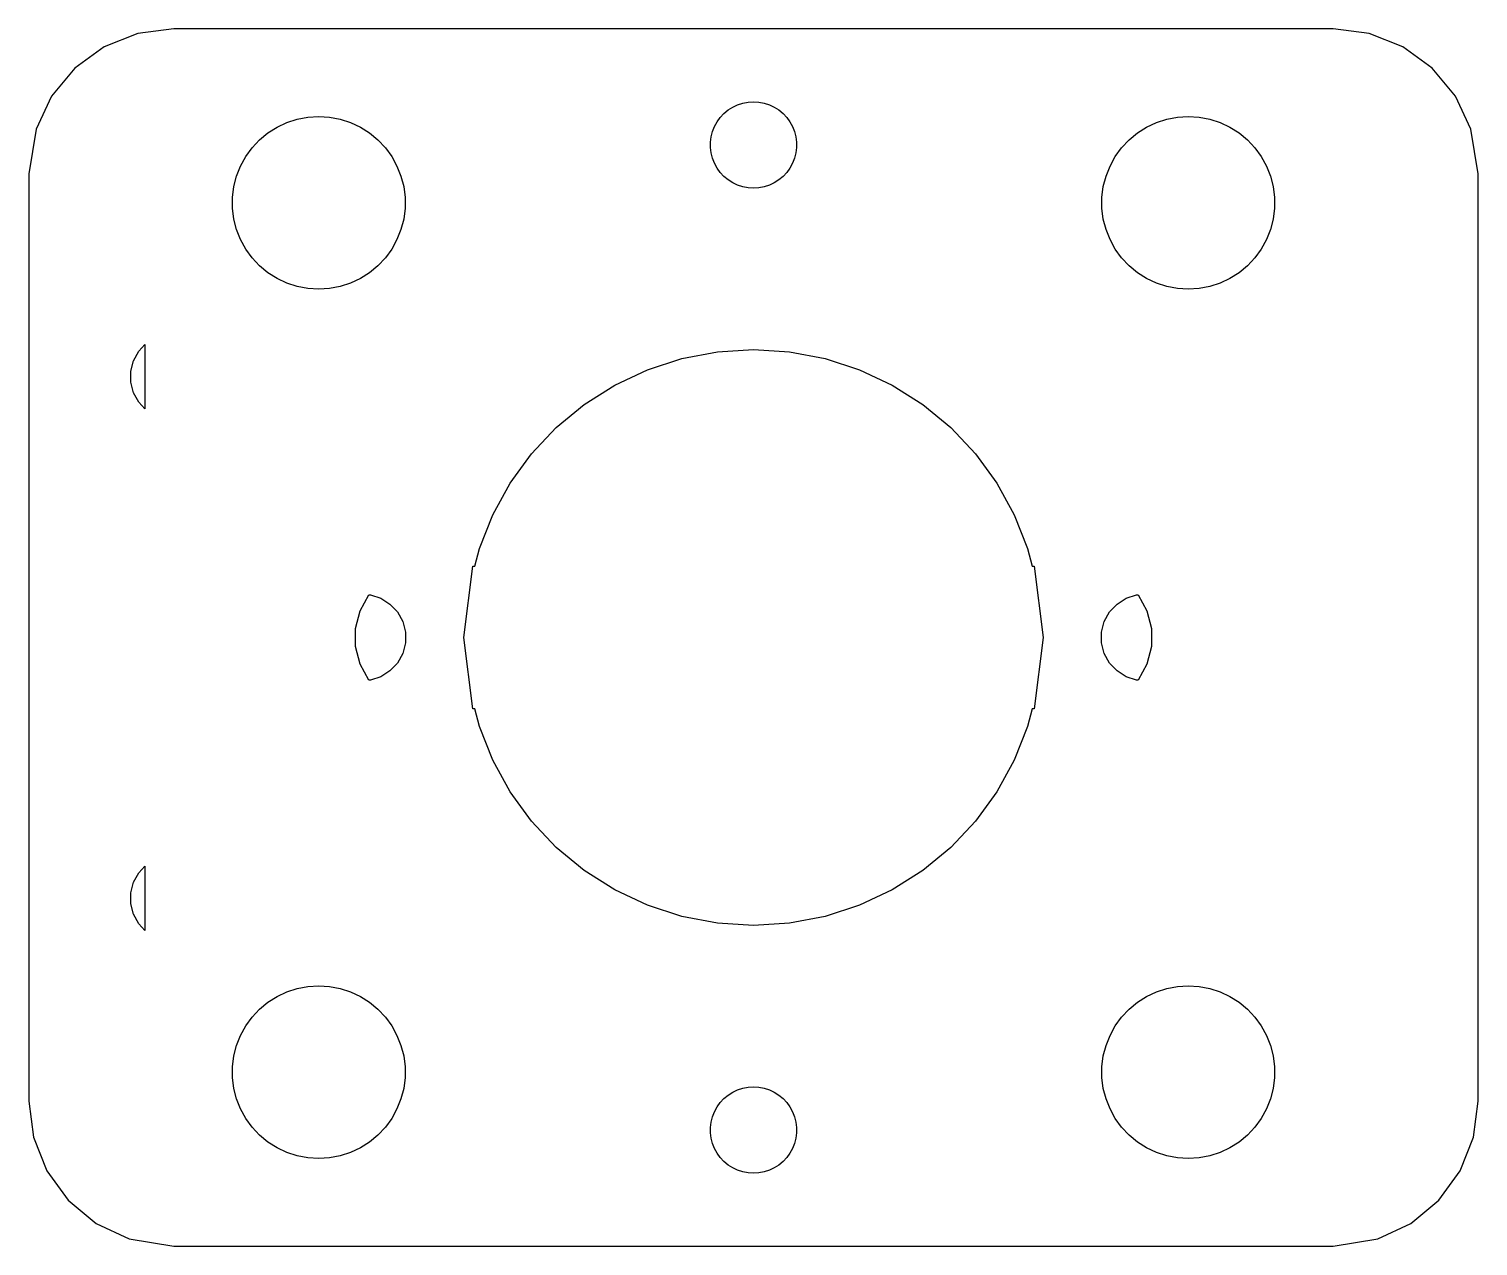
# Model space of a CAD drawing. Header units: metres. Extents: x -25 to 25, y -21 to 21.
import ezdxf

# ---------------------------------------------------------------- set-up
doc = ezdxf.new("R2010")
doc.units = ezdxf.units.M

msp = doc.modelspace()

# ---------------------------------------------------------------- linework, layer by layer
for p, q in [((-20, 21), (-21.2435, 20.8429)), ((20, 21), (-20, 21)), ((21.2435, 20.8429), (20, 21)), ((-21.2435, 20.8429), (-22.4088, 20.3815)), ((22.4088, 20.3815), (21.2435, 20.8429)), ((-22.4088, 20.3815), (-23.4227, 19.6448)), ((23.4227, 19.6448), (22.4088, 20.3815)), ((-23.4227, 19.6448), (-24.2216, 18.6791)), ((24.2216, 18.6791), (23.4227, 19.6448)), ((-24.2216, 18.6791), (-24.7553, 17.5451)), ((24.7553, 17.5451), (24.2216, 18.6791)), ((-1.14891, 17.9505), (-1.02074, 18.087)), ((-1.02074, 18.087), (-0.876404, 18.2064)), ((-0.876404, 18.2064), (-0.718399, 18.3066)), ((-0.718399, 18.3066), (-0.548874, 18.3864)), ((-0.548874, 18.3864), (-0.370819, 18.4443)), ((-0.370819, 18.4443), (-0.186874, 18.4794)), ((-0.186874, 18.4794), (0, 18.4911)), ((0, 18.4911), (0.186951, 18.4793)), ((0.186951, 18.4793), (0.370819, 18.4443)), ((0.370819, 18.4443), (0.548904, 18.3864)), ((0.548904, 18.3864), (0.718338, 18.3067)), ((0.718338, 18.3067), (0.87645, 18.2063)), ((0.87645, 18.2063), (1.02074, 18.087)), ((1.02074, 18.087), (1.14891, 17.9505)), ((-24.7553, 17.5451), (-25, 16)), ((-16.7529, 17.4127), (-16.4367, 17.6133)), ((-16.4367, 17.6133), (-16.0978, 17.7728)), ((-16.0978, 17.7728), (-15.7416, 17.8885)), ((-15.7416, 17.8885), (-15.3737, 17.9587)), ((-15.3737, 17.9587), (-15, 17.9822)), ((-15, 17.9822), (-14.6262, 17.9587)), ((-14.6262, 17.9587), (-14.2583, 17.8885)), ((-14.2583, 17.8885), (-13.9022, 17.7728)), ((-13.9022, 17.7728), (-13.5633, 17.6133)), ((-13.5633, 17.6133), (-13.2471, 17.4126)), ((-1.41812, 17.4608), (-1.3492, 17.6349)), ((-1.3492, 17.6349), (-1.25897, 17.799)), ((-1.25897, 17.799), (-1.14891, 17.9505)), ((1.14891, 17.9505), (1.25897, 17.799)), ((1.25897, 17.799), (1.3492, 17.6349)), ((1.3492, 17.6349), (1.41812, 17.4608)), ((13.2471, 17.4127), (13.5633, 17.6133)), ((13.5633, 17.6133), (13.9022, 17.7728)), ((13.9022, 17.7728), (14.2583, 17.8885)), ((14.2583, 17.8885), (14.6262, 17.9587)), ((14.6262, 17.9587), (15, 17.9822)), ((15, 17.9822), (15.3737, 17.9587)), ((15.3737, 17.9587), (15.7416, 17.8885)), ((15.7416, 17.8885), (16.0978, 17.7728)), ((16.0978, 17.7728), (16.4367, 17.6133)), ((16.4367, 17.6133), (16.7529, 17.4127)), ((25, 16), (24.7553, 17.5451)), ((-17.2978, 16.9009), (-17.0415, 17.1739)), ((-17.0415, 17.1739), (-16.7529, 17.4127)), ((-13.2471, 17.4126), (-12.9585, 17.1739)), ((-12.9585, 17.1739), (-12.7021, 16.9009)), ((-1.48816, 17.0936), (-1.46469, 17.2794)), ((-1.48816, 16.9064), (-1.48816, 17.0936)), ((-1.46469, 17.2794), (-1.41812, 17.4608)), ((1.41812, 17.4608), (1.46469, 17.2794)), ((1.46469, 17.2794), (1.48816, 17.0936)), ((1.48816, 17.0936), (1.48816, 16.9064)), ((12.7021, 16.9009), (12.9585, 17.1739)), ((12.9585, 17.1739), (13.2471, 17.4127)), ((16.7529, 17.4127), (17.0415, 17.1739)), ((17.0415, 17.1739), (17.2978, 16.9009)), ((-17.6984, 16.2698), (-17.518, 16.5979)), ((-17.518, 16.5979), (-17.2978, 16.9009)), ((-12.7021, 16.9009), (-12.482, 16.5979)), ((-12.482, 16.5979), (-12.3016, 16.2698)), ((-1.46469, 16.7206), (-1.48816, 16.9064)), ((-1.41812, 16.5392), (-1.46469, 16.7206)), ((-1.3492, 16.3651), (-1.41812, 16.5392)), ((1.41812, 16.5392), (1.3492, 16.3651)), ((1.46469, 16.7206), (1.41812, 16.5392)), ((1.48816, 16.9064), (1.46469, 16.7206)), ((12.3016, 16.2698), (12.482, 16.5979)), ((12.482, 16.5979), (12.7021, 16.9009)), ((17.2978, 16.9009), (17.518, 16.5979)), ((17.518, 16.5979), (17.6984, 16.2698)), ((-25, 16), (-25, -16)), ((-17.8363, 15.9216), (-17.6984, 16.2698)), ((-12.3016, 16.2698), (-12.1637, 15.9216)), ((-1.25897, 16.201), (-1.3492, 16.3651)), ((-1.14891, 16.0495), (-1.25897, 16.201)), ((-1.02074, 15.913), (-1.14891, 16.0495)), ((1.14891, 16.0495), (1.02074, 15.913)), ((1.25897, 16.201), (1.14891, 16.0495)), ((1.3492, 16.3651), (1.25897, 16.201)), ((12.1637, 15.9216), (12.3016, 16.2698)), ((17.6984, 16.2698), (17.8363, 15.9216)), ((25, -16), (25, 16)), ((-17.9763, 15.1873), (-17.9294, 15.5588)), ((-17.9294, 15.5588), (-17.8363, 15.9216)), ((-12.1637, 15.9216), (-12.0706, 15.5588)), ((-12.0706, 15.5588), (-12.0237, 15.1873)), ((-0.876389, 15.7936), (-1.02074, 15.913)), ((-0.718399, 15.6934), (-0.876389, 15.7936)), ((-0.548874, 15.6136), (-0.718399, 15.6934)), ((-0.370819, 15.5557), (-0.548874, 15.6136)), ((-0.186874, 15.5206), (-0.370819, 15.5557)), ((0, 15.5089), (-0.186874, 15.5206)), ((0.18692, 15.5206), (0, 15.5089)), ((0.370819, 15.5557), (0.18692, 15.5206)), ((0.548904, 15.6136), (0.370819, 15.5557)), ((0.718338, 15.6933), (0.548904, 15.6136)), ((0.87645, 15.7937), (0.718338, 15.6933)), ((1.02074, 15.913), (0.87645, 15.7937)), ((12.0237, 15.1873), (12.0706, 15.5588)), ((12.0706, 15.5588), (12.1637, 15.9216)), ((17.8363, 15.9216), (17.9294, 15.5588)), ((17.9294, 15.5588), (17.9763, 15.1873)), ((-17.9763, 14.8127), (-17.9763, 15.1873)), ((-12.0237, 15.1873), (-12.0237, 14.8127)), ((12.0237, 14.8127), (12.0237, 15.1873)), ((17.9763, 15.1873), (17.9763, 14.8127)), ((-17.9294, 14.4412), (-17.9763, 14.8127)), ((-12.0237, 14.8127), (-12.0706, 14.4412)), ((12.0706, 14.4412), (12.0237, 14.8127)), ((17.9763, 14.8127), (17.9294, 14.4412)), ((-17.8363, 14.0784), (-17.9294, 14.4412)), ((-17.6984, 13.7302), (-17.8363, 14.0784)), ((-12.1637, 14.0784), (-12.3016, 13.7302)), ((-12.0706, 14.4412), (-12.1637, 14.0784)), ((12.1637, 14.0784), (12.0706, 14.4412)), ((12.3016, 13.7302), (12.1637, 14.0784)), ((17.8363, 14.0784), (17.6984, 13.7302)), ((17.9294, 14.4412), (17.8363, 14.0784)), ((-17.518, 13.402), (-17.6984, 13.7302)), ((-12.3016, 13.7302), (-12.482, 13.402)), ((12.482, 13.402), (12.3016, 13.7302)), ((17.6984, 13.7302), (17.518, 13.402)), ((-17.2978, 13.099), (-17.518, 13.402)), ((-17.0415, 12.826), (-17.2978, 13.099)), ((-12.7021, 13.099), (-12.9585, 12.826)), ((-12.482, 13.402), (-12.7021, 13.099)), ((12.7021, 13.099), (12.482, 13.402)), ((12.9585, 12.826), (12.7021, 13.099)), ((17.2978, 13.099), (17.0415, 12.826)), ((17.518, 13.402), (17.2978, 13.099)), ((-16.7528, 12.5873), (-17.0415, 12.826)), ((-16.4367, 12.3867), (-16.7528, 12.5873)), ((-13.2471, 12.5873), (-13.5633, 12.3866)), ((-12.9585, 12.826), (-13.2471, 12.5873)), ((13.2471, 12.5873), (12.9585, 12.826)), ((13.5633, 12.3867), (13.2471, 12.5873)), ((16.7529, 12.5873), (16.4367, 12.3867)), ((17.0415, 12.826), (16.7529, 12.5873)), ((-16.0978, 12.2272), (-16.4367, 12.3867)), ((-15.7416, 12.1115), (-16.0978, 12.2272)), ((-15.3738, 12.0413), (-15.7416, 12.1115)), ((-15, 12.0178), (-15.3738, 12.0413)), ((-14.6262, 12.0413), (-15, 12.0178)), ((-14.2584, 12.1115), (-14.6262, 12.0413)), ((-13.9022, 12.2272), (-14.2584, 12.1115)), ((-13.5633, 12.3866), (-13.9022, 12.2272)), ((13.9022, 12.2272), (13.5633, 12.3867)), ((14.2584, 12.1114), (13.9022, 12.2272)), ((14.6262, 12.0413), (14.2584, 12.1114)), ((15, 12.0178), (14.6262, 12.0413)), ((15.3738, 12.0413), (15, 12.0178)), ((15.7416, 12.1114), (15.3738, 12.0413)), ((16.0978, 12.2272), (15.7416, 12.1114)), ((16.4367, 12.3867), (16.0978, 12.2272)), ((-21.2135, 9.88167), (-21, 10.1091)), ((-21, 10.1091), (-21, 7.89093)), ((-21.4882, 9.18799), (-21.3947, 9.55219)), ((-21.3947, 9.55219), (-21.2135, 9.88167)), ((-3.65942, 9.24268), (-2.47215, 9.62845)), ((-2.47215, 9.62845), (-1.2459, 9.86237)), ((-1.2459, 9.86237), (0, 9.94075)), ((0, 9.94075), (1.2459, 9.86237)), ((1.2459, 9.86237), (2.47215, 9.62845)), ((2.47215, 9.62845), (3.65942, 9.24268)), ((-21.4882, 8.812), (-21.4882, 9.18799)), ((-4.78899, 8.71115), (-3.65942, 9.24268)), ((3.65942, 9.24268), (4.78899, 8.71115)), ((-21.3947, 8.4478), (-21.4882, 8.812)), ((-5.84299, 8.04227), (-4.78899, 8.71115)), ((4.78899, 8.71115), (5.84299, 8.04227)), ((-21.2135, 8.11832), (-21.3947, 8.4478)), ((-21, 7.89093), (-21.2135, 8.11832)), ((-6.80496, 7.24644), (-5.84299, 8.04227)), ((5.84299, 8.04227), (6.80495, 7.24646)), ((-7.65948, 6.33647), (-6.80496, 7.24644)), ((6.80495, 7.24646), (7.65948, 6.33647)), ((-8.39325, 5.32652), (-7.65948, 6.33647)), ((7.65948, 6.33647), (8.39325, 5.32652)), ((-8.99466, 4.23256), (-8.39325, 5.32652)), ((8.39325, 5.32652), (8.99466, 4.23256)), ((-9.45422, 3.07185), (-8.99466, 4.23256)), ((8.99466, 4.23256), (9.45422, 3.07185)), ((-9.61067, 2.46249), (-9.45422, 3.07185)), ((9.45422, 3.07185), (9.61067, 2.46249)), ((-10, 0), (-9.68953, 2.45752)), ((-9.68953, 2.45752), (-9.61067, 2.46249)), ((9.61067, 2.46249), (9.68953, 2.45752)), ((9.68953, 2.45752), (10, 0)), ((-13.5744, 0.920303), (-13.2725, 1.46945)), ((-13.2725, 1.46945), (-13.266, 1.47638)), ((-13.266, 1.47638), (-13.2189, 1.47342)), ((-13.2189, 1.47342), (-12.8613, 1.35724)), ((-12.8613, 1.35724), (-12.5439, 1.15576)), ((-12.5439, 1.15576), (-12.2865, 0.881668)), ((12.2865, 0.881668), (12.5439, 1.15576)), ((12.5439, 1.15576), (12.8613, 1.35724)), ((12.8613, 1.35724), (13.2189, 1.47342)), ((13.2189, 1.47342), (13.266, 1.47638)), ((13.266, 1.47638), (13.2725, 1.46945)), ((13.2725, 1.46945), (13.5744, 0.920303)), ((-13.7303, 0.313324), (-13.5744, 0.920303)), ((-12.2865, 0.881668), (-12.1053, 0.552185)), ((-12.1053, 0.552185), (-12.0118, 0.187988)), ((12.0118, 0.187988), (12.1053, 0.552185)), ((12.1053, 0.552185), (12.2865, 0.881668)), ((13.5744, 0.920303), (13.7303, 0.313324)), ((-13.7303, -0.313324), (-13.7303, 0.313324)), ((-12.0118, 0.187988), (-12.0118, -0.187988)), ((-9.68953, -2.45752), (-10, 0)), ((10, 0), (9.68953, -2.45752)), ((12.0118, -0.187988), (12.0118, 0.187988)), ((13.7303, 0.313324), (13.7303, -0.313324)), ((-13.5744, -0.920303), (-13.7303, -0.313324)), ((-12.0118, -0.187988), (-12.1053, -0.552185)), ((12.1053, -0.552185), (12.0118, -0.187988)), ((13.7303, -0.313324), (13.5744, -0.920303)), ((-13.2725, -1.46945), (-13.5744, -0.920303)), ((-12.2865, -0.881668), (-12.5439, -1.15576)), ((-12.1053, -0.552185), (-12.2865, -0.881668)), ((12.2865, -0.881668), (12.1053, -0.552185)), ((12.5439, -1.15576), (12.2865, -0.881668)), ((13.5744, -0.920303), (13.2725, -1.46945)), ((-13.266, -1.47638), (-13.2725, -1.46945)), ((-13.2189, -1.47342), (-13.266, -1.47638)), ((-12.8613, -1.35724), (-13.2189, -1.47342)), ((-12.5439, -1.15576), (-12.8613, -1.35724)), ((12.8613, -1.35724), (12.5439, -1.15576)), ((13.2189, -1.47342), (12.8613, -1.35724)), ((13.266, -1.47638), (13.2189, -1.47342)), ((13.2725, -1.46945), (13.266, -1.47638)), ((-9.61067, -2.46249), (-9.68953, -2.45752)), ((-9.45422, -3.07185), (-9.61067, -2.46249)), ((9.61067, -2.46249), (9.45422, -3.07185)), ((9.68953, -2.45752), (9.61067, -2.46249)), ((-8.99466, -4.23256), (-9.45422, -3.07185)), ((9.45422, -3.07185), (8.99466, -4.23256)), ((-8.39325, -5.32654), (-8.99466, -4.23256)), ((8.99466, -4.23256), (8.39325, -5.32654)), ((-7.65945, -6.3365), (-8.39325, -5.32654)), ((8.39325, -5.32654), (7.65948, -6.33647)), ((-6.80495, -7.24646), (-7.65945, -6.3365)), ((7.65948, -6.33647), (6.80495, -7.24646)), ((-5.84299, -8.04227), (-6.80495, -7.24646)), ((6.80495, -7.24646), (5.84299, -8.04227)), ((-21.2135, -8.11832), (-21, -7.89093)), ((-21, -7.89093), (-21, -10.1091)), ((-21.4882, -8.812), (-21.3947, -8.4478)), ((-21.3947, -8.4478), (-21.2135, -8.11832)), ((-4.78902, -8.71114), (-5.84299, -8.04227)), ((5.84299, -8.04227), (4.78902, -8.71114)), ((-21.4882, -9.18799), (-21.4882, -8.812)), ((-3.65942, -9.24268), (-4.78902, -8.71114)), ((4.78902, -8.71114), (3.65942, -9.24268)), ((-21.3947, -9.55219), (-21.4882, -9.18799)), ((-2.47215, -9.62845), (-3.65942, -9.24268)), ((3.65942, -9.24268), (2.47215, -9.62845)), ((-21.2135, -9.88167), (-21.3947, -9.55219)), ((-21, -10.1091), (-21.2135, -9.88167)), ((-1.2459, -9.86237), (-2.47215, -9.62845)), ((0, -9.94075), (-1.2459, -9.86237)), ((1.2459, -9.86237), (0, -9.94075)), ((2.47215, -9.62845), (1.2459, -9.86237)), ((-16.7529, -12.5873), (-16.4367, -12.3867)), ((-16.4367, -12.3867), (-16.0978, -12.2272)), ((-16.0978, -12.2272), (-15.7416, -12.1115)), ((-15.7416, -12.1115), (-15.3738, -12.0413)), ((-15.3738, -12.0413), (-15, -12.0178)), ((-15, -12.0178), (-14.6262, -12.0413)), ((-14.6262, -12.0413), (-14.2584, -12.1114)), ((-14.2584, -12.1114), (-13.9022, -12.2272)), ((-13.9022, -12.2272), (-13.5633, -12.3866)), ((-13.5633, -12.3866), (-13.2471, -12.5873)), ((13.2471, -12.5873), (13.5633, -12.3867)), ((13.5633, -12.3867), (13.9022, -12.2272)), ((13.9022, -12.2272), (14.2584, -12.1115)), ((14.2584, -12.1115), (14.6262, -12.0413)), ((14.6262, -12.0413), (15, -12.0178)), ((15, -12.0178), (15.3738, -12.0413)), ((15.3738, -12.0413), (15.7416, -12.1115)), ((15.7416, -12.1115), (16.0978, -12.2272)), ((16.0978, -12.2272), (16.4367, -12.3867)), ((16.4367, -12.3867), (16.7528, -12.5873)), ((-17.2978, -13.099), (-17.0415, -12.826)), ((-17.0415, -12.826), (-16.7529, -12.5873)), ((-13.2471, -12.5873), (-12.9585, -12.826)), ((-12.9585, -12.826), (-12.7021, -13.099)), ((12.7021, -13.099), (12.9585, -12.826)), ((12.9585, -12.826), (13.2471, -12.5873)), ((16.7528, -12.5873), (17.0415, -12.826)), ((17.0415, -12.826), (17.2978, -13.099)), ((-17.6984, -13.7302), (-17.518, -13.402)), ((-17.518, -13.402), (-17.2978, -13.099)), ((-12.7021, -13.099), (-12.482, -13.402)), ((-12.482, -13.402), (-12.3016, -13.7302)), ((12.3016, -13.7302), (12.482, -13.402)), ((12.482, -13.402), (12.7021, -13.099)), ((17.2978, -13.099), (17.518, -13.402)), ((17.518, -13.402), (17.6984, -13.7302)), ((-17.8363, -14.0784), (-17.6984, -13.7302)), ((-12.3016, -13.7302), (-12.1637, -14.0784)), ((12.1637, -14.0784), (12.3016, -13.7302)), ((17.6984, -13.7302), (17.8363, -14.0784)), ((-17.9763, -14.8127), (-17.9294, -14.4412)), ((-17.9294, -14.4412), (-17.8363, -14.0784)), ((-12.1637, -14.0784), (-12.0706, -14.4412)), ((-12.0706, -14.4412), (-12.0237, -14.8127)), ((12.0237, -14.8127), (12.0706, -14.4412)), ((12.0706, -14.4412), (12.1637, -14.0784)), ((17.8363, -14.0784), (17.9294, -14.4412)), ((17.9294, -14.4412), (17.9763, -14.8127)), ((-17.9763, -15.1873), (-17.9763, -14.8127)), ((-12.0237, -14.8127), (-12.0237, -15.1873)), ((12.0237, -15.1873), (12.0237, -14.8127)), ((17.9763, -14.8127), (17.9763, -15.1873)), ((-17.9294, -15.5588), (-17.9763, -15.1873)), ((-12.0237, -15.1873), (-12.0706, -15.5588)), ((12.0706, -15.5588), (12.0237, -15.1873)), ((17.9763, -15.1873), (17.9294, -15.5588)), ((-25, -16), (-24.8429, -17.2435)), ((-17.8363, -15.9216), (-17.9294, -15.5588)), ((-17.6984, -16.2698), (-17.8363, -15.9216)), ((-12.1637, -15.9216), (-12.3016, -16.2698)), ((-12.0706, -15.5588), (-12.1637, -15.9216)), ((-1.14891, -16.0495), (-1.02074, -15.913)), ((-1.02074, -15.913), (-0.876389, -15.7936)), ((-0.876389, -15.7936), (-0.718399, -15.6934)), ((-0.718399, -15.6934), (-0.548874, -15.6136)), ((-0.548874, -15.6136), (-0.370819, -15.5557)), ((-0.370819, -15.5557), (-0.186874, -15.5206)), ((-0.186874, -15.5206), (0, -15.5089)), ((0, -15.5089), (0.186951, -15.5206)), ((0.186951, -15.5206), (0.370819, -15.5557)), ((0.370819, -15.5557), (0.548904, -15.6136)), ((0.548904, -15.6136), (0.718338, -15.6933)), ((0.718338, -15.6933), (0.87645, -15.7937)), ((0.87645, -15.7937), (1.02074, -15.913)), ((1.02074, -15.913), (1.14891, -16.0495)), ((12.1637, -15.9216), (12.0706, -15.5588)), ((12.3016, -16.2698), (12.1637, -15.9216)), ((17.8363, -15.9216), (17.6984, -16.2698)), ((17.9294, -15.5588), (17.8363, -15.9216)), ((24.8429, -17.2435), (25, -16)), ((-17.518, -16.5979), (-17.6984, -16.2698)), ((-12.3016, -16.2698), (-12.482, -16.5979)), ((-1.41812, -16.5392), (-1.3492, -16.3651)), ((-1.3492, -16.3651), (-1.25897, -16.201)), ((-1.25897, -16.201), (-1.14891, -16.0495)), ((1.14891, -16.0495), (1.25897, -16.201)), ((1.25897, -16.201), (1.3492, -16.3651)), ((1.3492, -16.3651), (1.41812, -16.5392)), ((12.482, -16.5979), (12.3016, -16.2698)), ((17.6984, -16.2698), (17.518, -16.5979)), ((-17.2978, -16.9009), (-17.518, -16.5979)), ((-17.0415, -17.1739), (-17.2978, -16.9009)), ((-12.7021, -16.9009), (-12.9585, -17.1739)), ((-12.482, -16.5979), (-12.7021, -16.9009)), ((-1.48816, -16.9064), (-1.46469, -16.7206)), ((-1.48816, -17.0936), (-1.48816, -16.9064)), ((-1.46469, -16.7206), (-1.41812, -16.5392)), ((1.41812, -16.5392), (1.46469, -16.7206)), ((1.46469, -16.7206), (1.48816, -16.9064)), ((1.48816, -16.9064), (1.48816, -17.0936)), ((12.7021, -16.9009), (12.482, -16.5979)), ((12.9585, -17.1739), (12.7021, -16.9009)), ((17.2978, -16.9009), (17.0415, -17.1739)), ((17.518, -16.5979), (17.2978, -16.9009)), ((-24.8429, -17.2435), (-24.3815, -18.4088)), ((-16.7529, -17.4127), (-17.0415, -17.1739)), ((-16.4367, -17.6133), (-16.7529, -17.4127)), ((-13.2471, -17.4126), (-13.5633, -17.6133)), ((-12.9585, -17.1739), (-13.2471, -17.4126)), ((-1.46469, -17.2794), (-1.48816, -17.0936)), ((-1.41812, -17.4608), (-1.46469, -17.2794)), ((-1.3492, -17.6349), (-1.41812, -17.4608)), ((1.41812, -17.4608), (1.3492, -17.6349)), ((1.46469, -17.2794), (1.41812, -17.4608)), ((1.48816, -17.0936), (1.46469, -17.2794)), ((13.2471, -17.4127), (12.9585, -17.1739)), ((13.5633, -17.6133), (13.2471, -17.4127)), ((16.7529, -17.4127), (16.4367, -17.6133)), ((17.0415, -17.1739), (16.7529, -17.4127)), ((24.3815, -18.4088), (24.8429, -17.2435)), ((-16.0978, -17.7728), (-16.4367, -17.6133)), ((-15.7416, -17.8885), (-16.0978, -17.7728)), ((-15.3737, -17.9587), (-15.7416, -17.8885)), ((-15, -17.9822), (-15.3737, -17.9587)), ((-14.6262, -17.9587), (-15, -17.9822)), ((-14.2583, -17.8885), (-14.6262, -17.9587)), ((-13.9022, -17.7728), (-14.2583, -17.8885)), ((-13.5633, -17.6133), (-13.9022, -17.7728)), ((-1.25897, -17.799), (-1.3492, -17.6349)), ((-1.14891, -17.9505), (-1.25897, -17.799)), ((-1.02074, -18.087), (-1.14891, -17.9505)), ((1.14891, -17.9505), (1.02074, -18.087)), ((1.25897, -17.799), (1.14891, -17.9505)), ((1.3492, -17.6349), (1.25897, -17.799)), ((13.9022, -17.7728), (13.5633, -17.6133)), ((14.2583, -17.8885), (13.9022, -17.7728)), ((14.6262, -17.9587), (14.2583, -17.8885)), ((15, -17.9822), (14.6262, -17.9587)), ((15.3737, -17.9587), (15, -17.9822)), ((15.7416, -17.8885), (15.3737, -17.9587)), ((16.0978, -17.7728), (15.7416, -17.8885)), ((16.4367, -17.6133), (16.0978, -17.7728)), ((-24.3815, -18.4088), (-23.6448, -19.4227)), ((-0.876389, -18.2064), (-1.02074, -18.087)), ((-0.718399, -18.3066), (-0.876389, -18.2064)), ((-0.548874, -18.3864), (-0.718399, -18.3066)), ((-0.370819, -18.4443), (-0.548874, -18.3864)), ((-0.186874, -18.4794), (-0.370819, -18.4443)), ((0, -18.4911), (-0.186874, -18.4794)), ((0.18692, -18.4793), (0, -18.4911)), ((0.370819, -18.4443), (0.18692, -18.4793)), ((0.548904, -18.3864), (0.370819, -18.4443)), ((0.718338, -18.3067), (0.548904, -18.3864)), ((0.87645, -18.2063), (0.718338, -18.3067)), ((1.02074, -18.087), (0.87645, -18.2063)), ((23.6448, -19.4227), (24.3815, -18.4088)), ((-23.6448, -19.4227), (-22.6791, -20.2216)), ((22.6791, -20.2216), (23.6448, -19.4227)), ((-22.6791, -20.2216), (-21.5451, -20.7553)), ((21.5451, -20.7553), (22.6791, -20.2216)), ((-21.5451, -20.7553), (-20, -21)), ((-20, -21), (20, -21)), ((20, -21), (21.5451, -20.7553))]:
    msp.add_line(p, q)

doc.saveas('drawing.dxf')
